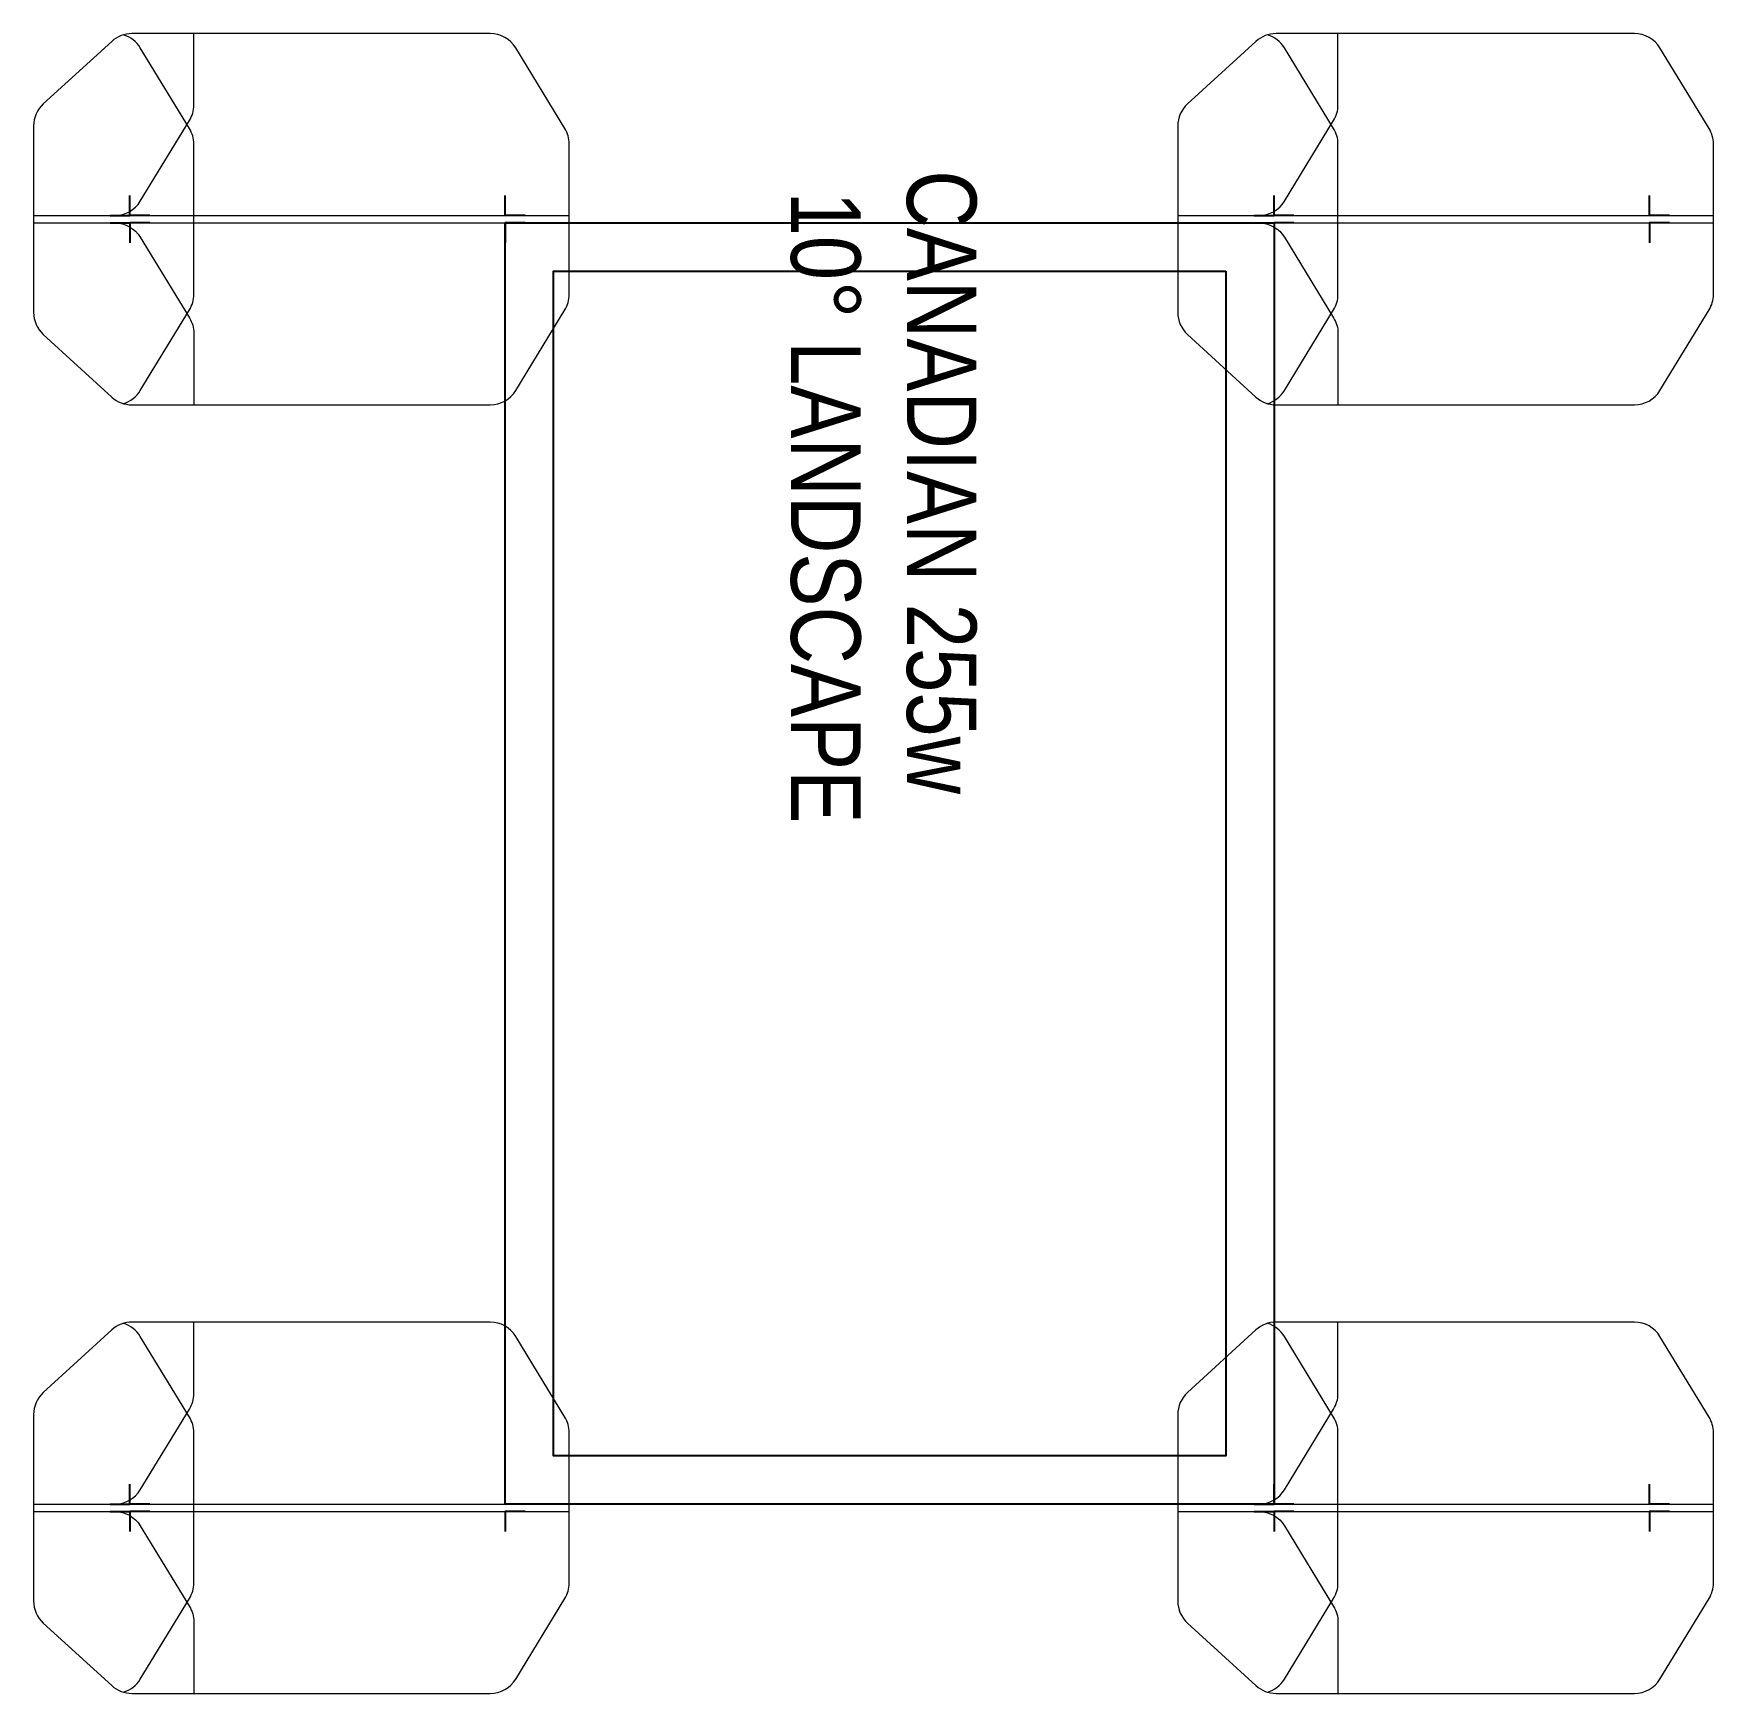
# Model space of a CAD drawing. Header units: feet. Extents: x 19310.2 to 19394.8, y 4606.1 to 4689.7.
import ezdxf

# ---------------------------------------------------------------- set-up
doc = ezdxf.new("R2010")
doc.units = ezdxf.units.FT
doc.header["$MEASUREMENT"] = 0
doc.layers.add('CANADIAN 255', color=7, linetype='Continuous')
doc.layers.add('E2-ECOFEET', color=1, linetype='Continuous', lineweight=5)
doc.styles.get("Standard").update_dxf_attribs({"font": 'simplex.shx'})

msp = doc.modelspace()

# ---------------------------------------------------------------- linework, layer by layer
at = {"layer": 'CANADIAN 255', "color": 10, "linetype": 'Continuous'}
msp.add_lwpolyline([(19372.684, 4680.121), (19372.684, 4615.621), (19333.984, 4615.621), (19333.984, 4680.121), (19372.684, 4680.121)], dxfattribs=at)
msp.add_lwpolyline([(19370.262, 4677.699), (19370.262, 4618.043), (19336.406, 4618.043), (19336.406, 4677.699)], close=True, dxfattribs=at)
at = {"layer": 'Defpoints', "color": 1}
for points in [[(19314.084, 4680.496), (19315.084, 4680.496), (19315.084, 4681.496)], [(19316.084, 4680.496), (19315.084, 4680.496), (19315.084, 4681.496)], [(19334.984, 4680.496), (19333.984, 4680.496), (19333.984, 4681.496)], [(19371.684, 4680.496), (19372.684, 4680.496), (19372.684, 4681.496)], [(19373.684, 4680.496), (19372.684, 4680.496), (19372.684, 4681.496)], [(19392.584, 4680.496), (19391.584, 4680.496), (19391.584, 4681.496)], [(19314.084, 4680.121), (19315.084, 4680.121), (19315.084, 4679.121)], [(19316.084, 4680.121), (19315.084, 4680.121), (19315.084, 4679.121)], [(19334.984, 4680.121), (19333.984, 4680.121), (19333.984, 4679.121)], [(19371.684, 4680.121), (19372.684, 4680.121), (19372.684, 4679.121)], [(19373.684, 4680.121), (19372.684, 4680.121), (19372.684, 4679.121)], [(19392.584, 4680.121), (19391.584, 4680.121), (19391.584, 4679.121)], [(19314.084, 4615.621), (19315.084, 4615.621), (19315.084, 4616.621)], [(19316.084, 4615.621), (19315.084, 4615.621), (19315.084, 4616.621)], [(19334.984, 4615.621), (19333.984, 4615.621), (19333.984, 4616.621)], [(19371.684, 4615.621), (19372.684, 4615.621), (19372.684, 4616.621)], [(19373.684, 4615.621), (19372.684, 4615.621), (19372.684, 4616.621)], [(19392.584, 4615.621), (19391.584, 4615.621), (19391.584, 4616.621)], [(19314.084, 4615.246), (19315.084, 4615.246), (19315.084, 4614.246)], [(19316.084, 4615.246), (19315.084, 4615.246), (19315.084, 4614.246)], [(19334.984, 4615.246), (19333.984, 4615.246), (19333.984, 4614.246)], [(19371.684, 4615.246), (19372.684, 4615.246), (19372.684, 4614.246)], [(19373.684, 4615.246), (19372.684, 4615.246), (19372.684, 4614.246)], [(19392.584, 4615.246), (19391.584, 4615.246), (19391.584, 4614.246)]]:
    msp.add_lwpolyline(points, dxfattribs=at)
for p in [(19315.084, 4680.308), (19315.084, 4680.308), (19315.084, 4680.308), (19333.984, 4680.308), (19372.684, 4680.308), (19372.684, 4680.308), (19372.684, 4680.308), (19391.584, 4680.308), (19315.084, 4615.433), (19315.084, 4615.433), (19315.084, 4615.433), (19333.984, 4615.433), (19372.684, 4615.433), (19372.684, 4615.433), (19372.684, 4615.433), (19391.584, 4615.433)]:
    msp.add_point(p, dxfattribs=at)
at = {"layer": 'E2-ECOFEET', "color": 1, "linetype": 'Continuous'}
for p, q in [((19310.237, 4680.496), (19337.201, 4680.496)), ((19310.237, 4680.121), (19337.201, 4680.121)), ((19315.185, 4680.496), (19332.288, 4680.496)), ((19315.185, 4680.121), (19332.288, 4680.121)), ((19367.837, 4680.496), (19394.801, 4680.496)), ((19367.837, 4680.121), (19394.801, 4680.121)), ((19372.785, 4680.496), (19389.888, 4680.496)), ((19372.785, 4680.121), (19389.888, 4680.121)), ((19310.237, 4615.621), (19337.201, 4615.621)), ((19315.185, 4615.621), (19332.288, 4615.621)), ((19367.837, 4615.621), (19394.801, 4615.621)), ((19372.785, 4615.621), (19389.888, 4615.621)), ((19310.237, 4615.246), (19337.201, 4615.246)), ((19315.185, 4615.246), (19332.288, 4615.246)), ((19367.837, 4615.246), (19394.801, 4615.246)), ((19372.785, 4615.246), (19389.888, 4615.246))]:
    msp.add_line(p, q, dxfattribs=at)
for points in [[(19310.237, 4680.496), (19313.388, 4680.496), (19314.327, 4680.496, 0.261626), (19315.608, 4681.215), (19318.082, 4685.276, 0.137668), (19318.301, 4686.056), (19318.301, 4689.654)], [(19314.756, 4671.025, 0.18544), (19315.608, 4671.682), (19318.082, 4675.742, 0.137668), (19318.301, 4676.523), (19318.301, 4684.094, 0.137668), (19318.082, 4684.875), (19315.608, 4688.935, 0.18544), (19314.756, 4689.592, 0.18544)], [(19367.837, 4680.496), (19370.988, 4680.496), (19371.927, 4680.496, 0.261626), (19373.208, 4681.215), (19375.682, 4685.276, 0.137668), (19375.901, 4686.056), (19375.901, 4689.654)], [(19372.356, 4671.025, 0.18544), (19373.208, 4671.682), (19375.682, 4675.742, 0.137668), (19375.901, 4676.523), (19375.901, 4684.094, 0.137668), (19375.682, 4684.875), (19373.208, 4688.935, 0.18544), (19372.356, 4689.592, 0.18544)], [(19310.237, 4680.121), (19313.388, 4680.121), (19314.327, 4680.121, -0.261626), (19315.608, 4679.401), (19318.082, 4675.341, -0.137668), (19318.301, 4674.561), (19318.301, 4670.963)], [(19367.837, 4680.121), (19370.988, 4680.121), (19371.927, 4680.121, -0.261626), (19373.208, 4679.401), (19375.682, 4675.341, -0.137668), (19375.901, 4674.561), (19375.901, 4670.963)], [(19310.237, 4615.621), (19313.388, 4615.621), (19314.327, 4615.621, 0.261626), (19315.608, 4616.34), (19318.082, 4620.401, 0.137668), (19318.301, 4621.181), (19318.301, 4624.779)], [(19314.756, 4606.15, 0.18544), (19315.608, 4606.807), (19318.082, 4610.867, 0.137668), (19318.301, 4611.648), (19318.301, 4619.219, 0.137668), (19318.082, 4620), (19315.608, 4624.06, 0.18544), (19314.756, 4624.717, 0.18544)], [(19367.837, 4615.621), (19370.988, 4615.621), (19371.927, 4615.621, 0.261626), (19373.208, 4616.34), (19375.682, 4620.401, 0.137668), (19375.901, 4621.181), (19375.901, 4624.779)], [(19372.356, 4606.15, 0.18544), (19373.208, 4606.807), (19375.682, 4610.867, 0.137668), (19375.901, 4611.648), (19375.901, 4619.219, 0.137668), (19375.682, 4620), (19373.208, 4624.06, 0.18544), (19372.356, 4624.717, 0.18544)], [(19310.237, 4615.246), (19313.388, 4615.246), (19314.327, 4615.246, -0.261626), (19315.608, 4614.526), (19318.082, 4610.466, -0.137668), (19318.301, 4609.686), (19318.301, 4606.088)], [(19367.837, 4615.246), (19370.988, 4615.246), (19371.927, 4615.246, -0.261626), (19373.208, 4614.526), (19375.682, 4610.466, -0.137668), (19375.901, 4609.686), (19375.901, 4606.088)]]:
    msp.add_lwpolyline(points, format="xyb", dxfattribs=at)
for points in [[(19332.288, 4689.654), (19315.185, 4689.654, 0.187182), (19314.174, 4689.262), (19310.725, 4686.112, 0.210696), (19310.237, 4685.004), (19310.237, 4675.613, 0.210696), (19310.725, 4674.505), (19314.174, 4671.355, 0.187182), (19315.185, 4670.963), (19332.288, 4670.963), (19333.227, 4670.963, 0.261626), (19334.508, 4671.682), (19336.982, 4675.742, 0.137668), (19337.201, 4676.523), (19337.201, 4684.094, 0.137668), (19336.982, 4684.875), (19334.508, 4688.935, 0.261626), (19333.227, 4689.654)], [(19389.888, 4689.654), (19372.785, 4689.654, 0.187182), (19371.774, 4689.262), (19368.325, 4686.112, 0.210696), (19367.837, 4685.004), (19367.837, 4675.613, 0.210696), (19368.325, 4674.505), (19371.774, 4671.355, 0.187182), (19372.785, 4670.963), (19389.888, 4670.963), (19390.827, 4670.963, 0.261626), (19392.108, 4671.682), (19394.582, 4675.742, 0.137668), (19394.801, 4676.523), (19394.801, 4684.094, 0.137668), (19394.582, 4684.875), (19392.108, 4688.935, 0.261626), (19390.827, 4689.654)], [(19332.288, 4624.779), (19315.185, 4624.779, 0.187182), (19314.174, 4624.387), (19310.725, 4621.237, 0.210696), (19310.237, 4620.129), (19310.237, 4610.738, 0.210696), (19310.725, 4609.63), (19314.174, 4606.48, 0.187182), (19315.185, 4606.088), (19332.288, 4606.088), (19333.227, 4606.088, 0.261626), (19334.508, 4606.807), (19336.982, 4610.867, 0.137668), (19337.201, 4611.648), (19337.201, 4619.219, 0.137668), (19336.982, 4620), (19334.508, 4624.06, 0.261626), (19333.227, 4624.779)], [(19389.888, 4624.779), (19372.785, 4624.779, 0.187182), (19371.774, 4624.387), (19368.325, 4621.237, 0.210696), (19367.837, 4620.129), (19367.837, 4610.738, 0.210696), (19368.325, 4609.63), (19371.774, 4606.48, 0.187182), (19372.785, 4606.088), (19389.888, 4606.088), (19390.827, 4606.088, 0.261626), (19392.108, 4606.807), (19394.582, 4610.867, 0.137668), (19394.801, 4611.648), (19394.801, 4619.219, 0.137668), (19394.582, 4620), (19392.108, 4624.06, 0.261626), (19390.827, 4624.779)]]:
    msp.add_lwpolyline(points, format="xyb", close=True, dxfattribs=at)

# ---------------------------------------------------------------- texts
at = {"layer": 'Defpoints', "color": 251, "insert": (19353.01, 4664.109), "char_height": 3.5, "attachment_point": 4, "rotation": 270}
msp.add_mtext('\\pi-18.664;{\\fTechnicLite|b0|i0|c2|p2;CANADIAN 255w\\P\\pi-17.595;10° LANDSCAPE}', dxfattribs=at)

doc.saveas('drawing.dxf')
